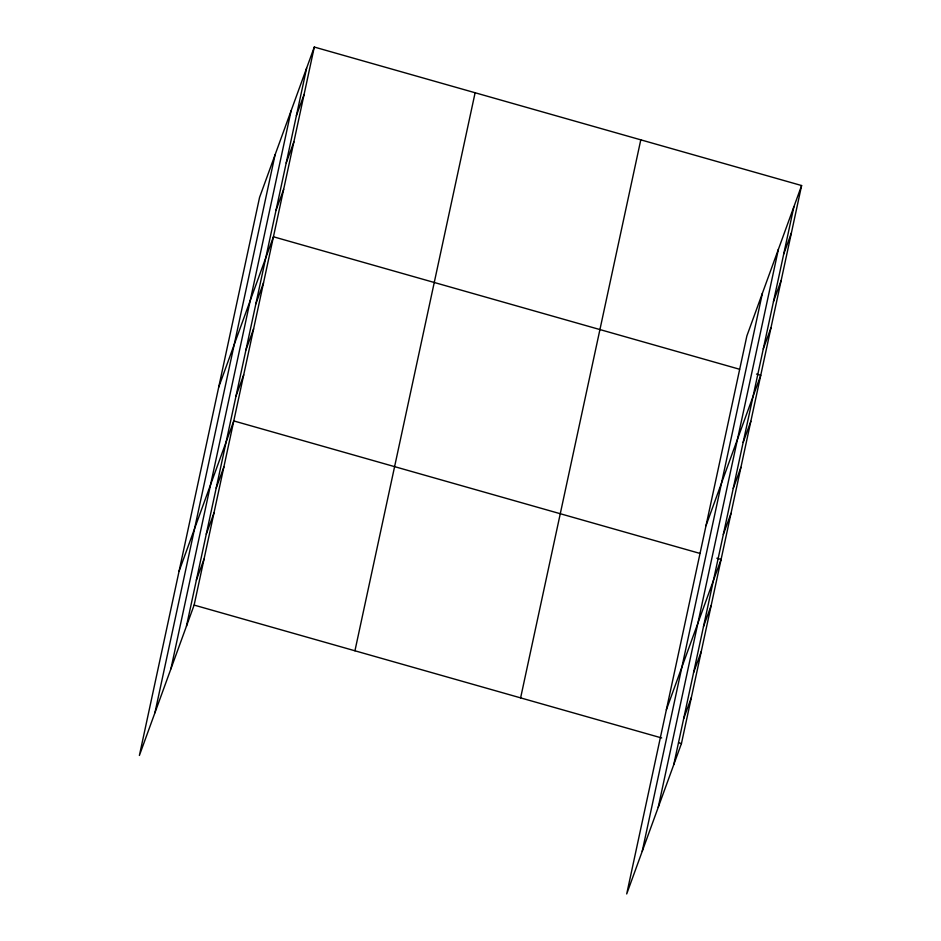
<?xml version="1.0" encoding="UTF-8"?>
<svg xmlns="http://www.w3.org/2000/svg" width="941" height="941" viewBox="0 0 941 941"><rect width="100%" height="100%" fill="white"/><g stroke="black" fill="none" stroke-linecap="round" stroke-linejoin="round"><path stroke-width="1.41" d="M154.924 712.784L275.09 154.759M170.921 668.839L291.087 110.803M186.459 626.177L306.625 68.14M314.294 47.05L259.563 197.422L139.397 755.458L194.128 605.087L314.294 47.05L801.603 185.542L681.437 743.578L626.706 893.95L746.872 335.913L801.603 185.542M354.945 650.784L475.111 92.759M520.62 697.869L640.786 139.844M642.232 851.287L762.398 293.251M658.23 807.331L778.395 249.306M673.756 764.668L793.922 206.632M296.403 115.578L304.084 94.488M286.193 163.005L293.863 141.915M275.972 210.443L283.653 189.353M218.712 387.151L273.443 236.779L739.591 369.26M255.846 303.908L263.527 282.818M245.93 349.946L253.611 328.856M236.026 395.985L243.695 374.894M179.049 571.305L233.78 420.933L699.928 553.414M216.195 488.061L223.876 466.971M206.279 534.1L213.96 513.01M196.363 580.138L204.044 559.048M783.712 254.07L791.381 232.98M773.49 301.508L781.171 280.418M763.28 348.935L770.961 327.844M706.009 525.654L760.74 375.283L756.517 374.071M743.155 442.411L750.836 421.321M733.239 488.438L740.92 467.348M723.323 534.476L731.004 513.386M666.357 709.796L721.088 559.425L716.854 558.225M703.503 626.553L711.173 605.463M693.588 672.592L701.268 651.501M683.672 718.63L691.353 697.54M194.128 605.087L661.688 737.967M678.614 742.778L681.437 743.578"/></g></svg>
